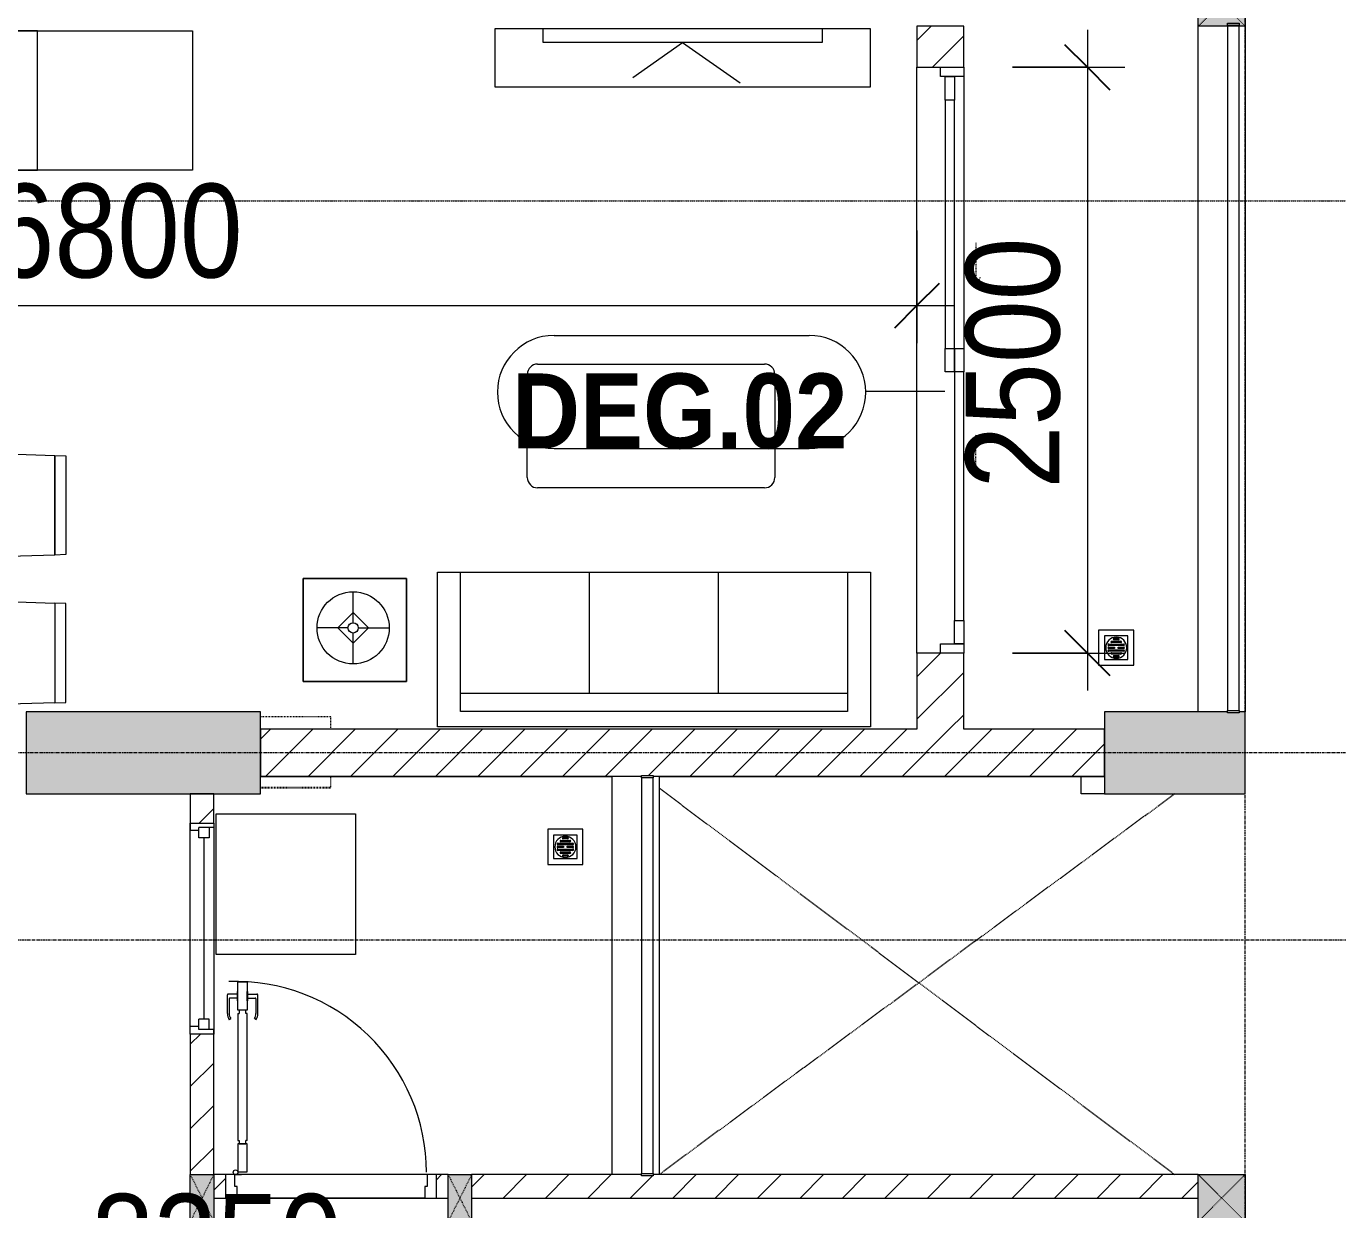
# Model space of a CAD drawing. Header units: millimetres. Extents: x 1591 to 239243, y -15958 to 82755.
# Drawn here: x 224051 to 229646, y 43387 to 48437 of the extents above; entities that cross this region are included whole.
import ezdxf

# ---------------------------------------------------------------- set-up
doc = ezdxf.new("R2010")
doc.units = ezdxf.units.MM
for name, pattern in [('Dash 1_8_', [6.35, 3.175, -3.175]), ('Dash Dot 3_16_', [7.9375, 4.7625, -1.5875, 0, -1.5875]), ('Dash_2_', [6, 3, -3]), ('Demolished', [7.14375, 4.7625, -2.38125]), ('Grid Line', [22.225, 12.7, -3.175, 3.175, -3.175])]:
    doc.linetypes.add(name, pattern=pattern)
for name, color, linetype, lineweight in [('0-1', 250, 'Continuous', 5), ('A-ANNO-DIMS', 211, 'Continuous', 9), ('A-ANNO-DIMS-160', 211, 'Continuous', 9), ('A-AREA', 32, 'Dash 1_8_', 9), ('A-DETL-DEMO', 6, 'Demolished', 9), ('A-DETL-GENF-1', 9, 'Continuous', 9), ('A-DOOR', 31, 'Continuous', 9), ('A-DOOR-1', 254, 'Continuous', 9), ('A-DOOR-2', 9, 'Continuous', 9), ('A-DOOR-FRAM', 31, 'Continuous', 9), ('A-DOOR-HDLN', 31, 'Dash_2_', 9), ('A-DOOR-IDEN', 31, 'Continuous', 9), ('A-FLOR-1', 7, 'Continuous', 9), ('A-FLOR-2', 9, 'Continuous', 9), ('A-FLOR-HRAL', 11, 'Continuous', 9), ('A-FLOR-HRAL-1', 254, 'Continuous', 9), ('A-FLOR-HRAL-2', 9, 'Continuous', 9), ('A-GLAZ-1', 254, 'Continuous', 9), ('A-GLAZ-2', 9, 'Continuous', 9), ('A-WALL', 113, 'Continuous', 9), ('A-WALL-1', 253, 'Continuous', 18), ('A-WALL-2', 9, 'Continuous', 9), ('A-WALL-3', 113, 'Continuous', 18), ('A-WALL-PATT-1', 10, 'Continuous', 9), ('A-WALL-PATT-2', 111, 'Continuous', 9), ('G-ANNO-SYMB-1', 111, 'Dash Dot 3_16_', 18), ('G-IMPT-1', 254, 'Continuous', 9), ('I-FURN', 30, 'Continuous', 9), ('I-FURN-1', 254, 'Continuous', 9), ('M-EQPM-1', 254, 'Continuous', 9), ('S-COLS', 52, 'Continuous', 9), ('S-COLS-1', 52, 'Continuous', 5), ('S-COLS-2', 250, 'Continuous', 18), ('S-COLS-3', 7, 'Continuous', 9), ('S-COLS-4', 254, 'Continuous', 9), ('S-COLS-5', 253, 'Continuous', 18), ('S-COLS-6', 52, 'Continuous', 18), ('S-COLS-HDLN', 52, 'Dash_2_', 9), ('S-COLS-HDLN-1', 9, 'Dash_2_', 9), ('S-GRID-1', 1, 'Grid Line', 9)]:
    doc.layers.add(name, color=color, linetype=linetype, lineweight=lineweight)
doc.styles.add('Arial_B_4', font='arialbd_0.ttf', dxfattribs={"width": 0.9, "height": 320})
doc.styles.add('UTM Avo', font='UTM Avo.ttf', dxfattribs={"width": 0.9, "height": 400})
doc.dimstyles.new('1_Dim_chi_tiet_2_5', dxfattribs={"dimscale": 304.8, "dimtxt": 399.720379, "dimasz": 0.629921, "dimexe": 0.524934, "dimexo": 0.0625, "dimgap": 0.052493, "dimtad": 1, "dimdec": 0, "dimrnd": 5, "dimzin": 0, "dimdsep": 46, "dimtxsty": 'UTM Avo', "dimblk1": 'OBLIQUE', "dimblk2": 'OBLIQUE', "dimsah": 1, "dimcen": 0.09, "dimdle": 0.524934, "dimazin": 0, "dimtfac": 1, "dimtdec": 4, "dimtix": 1, "dimtmove": 0, "dimatfit": 3, "dimfxl": 1.049869, "dimfxlon": 1, "dimtvp": 1, "dimtolj": 1, "dimtzin": 0, "dimarcsym": 2})
doc.dimstyles.new('1_Dim_chi_tiet_2_5_1', dxfattribs={"dimscale": 304.8, "dimtxt": 399.720379, "dimasz": 0.629921, "dimexe": 0.524934, "dimexo": 0.0625, "dimgap": 0.052493, "dimtad": 1, "dimdec": 0, "dimrnd": 5, "dimzin": 0, "dimdsep": 46, "dimtxsty": 'UTM Avo', "dimblk1": 'OBLIQUE', "dimblk2": 'OBLIQUE', "dimsah": 1, "dimcen": 0.09, "dimdle": 0.524934, "dimazin": 0, "dimtfac": 1, "dimtdec": 4, "dimtix": 1, "dimtmove": 0, "dimatfit": 3, "dimfxl": 1.049869, "dimfxlon": 1, "dimtvp": 1, "dimtolj": 1, "dimtzin": 0, "dimarcsym": 2})
pattern_1 = [(45, (0, 0), (-90.50967, 90.50967), [])]
pattern_2 = [(45, (101998.83, 0), (-90.50967, 90.50967), [])]

# ---------------------------------------------------------------- blocks, each defined once
blk = doc.blocks.new('NCV_TKTC_KET CAU_rvt-1-TKCS_MB TẦNG 5')
at = {"layer": 'S-COLS-1'}
for points in [[(122052.6, 45161.9), (123052.6, 45161.9), (123052.6, 45511.9), (122052.6, 45511.9), (122052.6, 45235.3)], [(127044.5, 45161.9), (127252.6, 45161.9), (127252.4, 45511.9), (127227.6, 45511.9), (127227.6, 45506.9), (127177.6, 45506.9), (127177.6, 45511.9), (126652.6, 45511.9), (126652.6, 45161.9)]]:
    blk.add_hatch(color=256, dxfattribs=at).paths.add_polyline_path(points)
at = {"layer": 'A-FLOR-1'}
for p, q in [((123052.6, 45235.3), (124552.6, 45235.3)), ((124752.6, 45235.3), (126652.6, 45235.3))]:
    blk.add_line(p, q, dxfattribs=at)
at = {"layer": 'S-COLS-2'}
for p, q in [((123052.6, 45511.9), (122052.6, 45511.9)), ((122052.6, 45511.9), (122052.6, 45161.9)), ((123052.6, 45161.9), (123052.6, 45511.9)), ((126652.6, 45511.9), (126652.6, 45161.9)), ((127177.6, 45511.9), (126652.6, 45511.9)), ((127252.6, 45511.9), (127227.6, 45511.9)), ((127252.6, 45161.9), (127252.6, 45511.9)), ((122052.6, 45161.9), (123052.6, 45161.9)), ((126652.6, 45161.9), (127252.6, 45161.9))]:
    blk.add_line(p, q, dxfattribs=at)
at = {"layer": 'S-COLS-3'}
for p, q in [((126552.6, 45161.9), (126552.6, 45235.3)), ((126652.6, 45161.9), (126552.6, 45161.9))]:
    blk.add_line(p, q, dxfattribs=at)
blk = doc.blocks.new('THU NUOC - THU NUOC-461820-TKCS_MB TẦNG 5')
at = {"layer": 'M-EQPM-1'}
for p, q in [((-66.3, 70.6), (-66.3, -79.4)), ((83.7, 70.6), (-66.3, 70.6)), ((83.7, -79.4), (83.7, 70.6)), ((58.7, 45.6), (-41.3, 45.6)), ((-41.3, 45.6), (-41.3, -54.4)), ((-23.3, 10.8), (40.9, 10.8)), ((40.9, 4.8), (-23.3, 4.8)), ((-11, 23.3), (28.5, 23.3)), ((28.5, 17.3), (-11, 17.3)), ((-1.1, 35.6), (18.5, 35.6)), ((18.5, 29.6), (-1.1, 29.6)), ((58.7, -54.4), (58.7, 45.6)), ((-41.3, -54.4), (58.7, -54.4)), ((-23.3, -1.2), (0.7, -1.2)), ((0.7, -7.2), (-23.3, -7.2)), ((-23.3, -13.6), (40.9, -13.6)), ((40.9, -19.6), (-23.3, -19.6)), ((-11, -26.1), (28.5, -26.1)), ((28.5, -32.1), (-11, -32.1)), ((-1.1, -38.5), (18.5, -38.5)), ((18.5, -44.5), (-1.1, -44.5)), ((0.7, -1.2), (0.7, -7.2)), ((16.7, -1.2), (40.9, -1.2)), ((16.7, -7.2), (16.7, -1.2)), ((40.9, -7.2), (16.7, -7.2)), ((-66.3, -79.4), (83.7, -79.4))]:
    blk.add_line(p, q, dxfattribs=at)
for centre, radius, start, end in [((8.7, -4.4), 45, 0, 180), ((8.7, -4.4), 45, 0, 180), ((-23.3, 7.8), 3, 90, 270), ((-11, 20.3), 3, 90, 270), ((-1.1, 32.6), 3, 90, 270), ((18.5, 32.6), 3, 270, 90), ((28.5, 20.3), 3, 270, 90), ((40.9, 7.8), 3, 270, 90), ((8.7, -4.4), 45, 180, 360), ((8.7, -4.4), 45, 180, 360), ((-23.3, -4.2), 3, 90, 270), ((-23.3, -16.6), 3, 90, 270), ((-11, -29.1), 3, 90, 270), ((-1.1, -41.5), 3, 90, 270), ((18.5, -41.5), 3, 270, 90), ((28.5, -29.1), 3, 270, 90), ((40.9, -4.2), 3, 270, 90), ((40.9, -16.6), 3, 270, 90)]:
    blk.add_arc(centre, radius, start, end, dxfattribs=at)
blk = doc.blocks.new('LOBBY_SOFA_1 - LOBBY_SOFA_1-901228-TKCS_MB TẦNG 5')
at = {"layer": 'I-FURN'}
for p, q in [((-2128.3, 1548.5), (-1160.3, 1548.5)), ((-2172.3, 1064.5), (-2172.3, 1504.5)), ((-1116.3, 1504.5), (-1116.3, 1064.5)), ((-1160.3, 1020.5), (-2128.3, 1020.5)), ((-2688.2, 633.5), (-3128.2, 633.5)), ((-3128.2, 633.5), (-3128.2, 193.5)), ((-2688.2, 193.5), (-2688.2, 633.5)), ((-2556, 660), (-708, 660)), ((-2556, 0), (-2556, 660)), ((-2457, 66), (-2457, 660)), ((-1907, 143), (-1907, 660)), ((-1357, 143), (-1357, 660)), ((-807, 660), (-807, 66)), ((-708, 660), (-708, 0)), ((-2915.4, 445), (-2915.4, 577)), ((-2981.4, 423), (-2915.4, 489)), ((-2915.4, 489), (-2849.4, 423)), ((-2937.4, 423), (-3069.4, 423)), ((-2915.4, 357), (-2981.4, 423)), ((-2849.4, 423), (-2915.4, 357)), ((-2915.4, 269), (-2915.4, 401)), ((-2893.4, 423), (-2761.4, 423)), ((-3128.2, 193.5), (-2688.2, 193.5)), ((-807, 143), (-2457, 143)), ((-807, 66), (-2457, 66)), ((-708, 0), (-2556, 0))]:
    blk.add_line(p, q, dxfattribs=at)
for radius in [154, 22]:
    blk.add_circle((-2915.4, 423), radius, dxfattribs=at)
for centre, start, end in [((-2128.3, 1504.5), 90, 180), ((-1160.3, 1504.5), 0, 90), ((-2128.3, 1064.5), 180, 270), ((-1160.3, 1064.5), 270, 0)]:
    blk.add_arc(centre, 44, start, end, dxfattribs=at)
at = {"layer": 'I-FURN-1'}
for p, q in [((-2128.3, 1548.5), (-1160.3, 1548.5)), ((-2172.3, 1064.5), (-2172.3, 1504.5)), ((-1116.3, 1504.5), (-1116.3, 1064.5)), ((-1160.3, 1020.5), (-2128.3, 1020.5)), ((-3128.2, 633.5), (-2688.2, 633.5)), ((-3128.2, 193.5), (-3128.2, 633.5)), ((-2688.2, 633.5), (-2688.2, 193.5)), ((-2556, 660), (-708, 660)), ((-2556, 0), (-2556, 660)), ((-708, 660), (-708, 0)), ((-2688.2, 193.5), (-3128.2, 193.5)), ((-708, 0), (-2556, 0))]:
    blk.add_line(p, q, dxfattribs=at)
for centre, start, end in [((-2128.3, 1504.5), 90, 180), ((-1160.3, 1504.5), 0, 90), ((-2128.3, 1064.5), 180, 270), ((-1160.3, 1064.5), 270, 0)]:
    blk.add_arc(centre, 44, start, end, dxfattribs=at)
blk = doc.blocks.new('RES_BAN AN - RES_BAN AN-901221-TKCS_MB TẦNG 5')
at = {"layer": 'I-FURN-1'}
for p, q in [((0, 250), (1600, 250)), ((0, 0), (0, 250)), ((1600, 250), (1600, 0)), ((1600, 0), (0, 0))]:
    blk.add_line(p, q, dxfattribs=at)
blk = doc.blocks.new('KE TIVI-2 - KE TIVI-2-901222-TKCS_MB TẦNG 5')
at = {"layer": 'I-FURN-1'}
for p, q in [((0, 60), (-245.7, 232.1)), ((213, 209.1), (0, 60)), ((-595.6, 60), (595.6, 60)), ((-595.6, 0), (-595.6, 60)), ((595.6, 60), (595.6, 0)), ((595.6, 0), (-595.6, 0))]:
    blk.add_line(p, q, dxfattribs=at)
blk = doc.blocks.new('M_Fixed - 900 x 1400-901191-TKCS_MB TẦNG 5')
at = {"layer": 'A-GLAZ-2'}
for p, q in [((-450, 37), (-418, 37)), ((-431, -63), (-431, 0)), ((-431, 0), (-387, 0)), ((-418, 0), (-418, 37)), ((-387, -44), (-387, 0)), ((387, 0), (431, 0)), ((387, -44), (387, 0)), ((418, 0), (418, 37)), ((450, 37), (418, 37)), ((431, -63), (431, 0)), ((-431, -44), (-387, -44)), ((-387, -22), (387, -22)), ((431, -44), (387, -44)), ((-450, -63), (-431, -63)), ((448.9, -63), (431, -63))]:
    blk.add_line(p, q, dxfattribs=at)
blk = doc.blocks.new('MAY GIAT - MAY GIAT_dwg-348053-TKCS_MB TẦNG 5')
at = {"layer": 'G-IMPT-1', "flags": 128}
blk.add_lwpolyline([(5, 596.6), (5, 2.3), (605, 2.3), (605, 596.6)], close=True, dxfattribs=at)
blk = doc.blocks.new('MAY GIAT - MAY GIAT-401071-TKCS_MB TẦNG 5')
at = {"layer": 'I-FURN-1'}
for p, q in [((5, -2.3), (605, -2.3)), ((5, -596.6), (5, -2.3)), ((605, -2.3), (605, -596.6)), ((605, -596.6), (5, -596.6))]:
    blk.add_line(p, q, dxfattribs=at)
at = {"extrusion": (0, 0, -1), "zscale": -1, "rotation": 180}
blk.add_blockref('MAY GIAT - MAY GIAT_dwg-348053-TKCS_MB TẦNG 5', (0, 0), dxfattribs=at)
blk = doc.blocks.new('Railing - 50 x 10mm-901205-TKCS_MB TẦNG 5')
at = {"layer": 'A-FLOR-HRAL-2'}
for p, q in [((25, 5), (-25, 5)), ((-25, 5), (-25, -5)), ((25, -5), (25, 5)), ((-25, -5), (25, -5))]:
    blk.add_line(p, q, dxfattribs=at)
blk = doc.blocks.new('Railing - Railing-884532-TKCS_MB TẦNG 5')
at = {"layer": 'A-FLOR-HRAL-2'}
for p, q in [((101769.1, 35969.6), (101769.1, 34280.8)), ((101819.1, 34280.8), (101819.1, 35969.6))]:
    blk.add_line(p, q, dxfattribs=at)
at = {"extrusion": (0, 0, -1), "zscale": -1}
for p in [(-101794.1, 35974.6), (-101794.1, 34275.8)]:
    blk.add_blockref('Railing - 50 x 10mm-901205-TKCS_MB TẦNG 5', p, dxfattribs=at)
blk = doc.blocks.new('G1_SOF - BO TRU - 100x200-V93-TKCS_MB TẦNG 5')
at = {"layer": 'S-COLS'}
blk.add_hatch(color=256, dxfattribs=at).paths.add_polyline_path([(-50, -100), (50, -100), (50, 100), (-50, 100), (-50, 0)])
at = {"layer": 'S-COLS-5'}
for p, q in [((-50, -100), (-50, 100)), ((50, 100), (50, -100)), ((50, -100), (-50, -100))]:
    blk.add_line(p, q, dxfattribs=at)
at = {"layer": 'S-COLS-HDLN-1'}
for p, q in [((50, -100), (-50, 100)), ((-50, -100), (50, 100))]:
    blk.add_line(p, q, dxfattribs=at)
blk = doc.blocks.new('DOOR_CW_01 CANH MO-PANEL KINH - DIG_01-900x2200-CỬA NHÔM KÍNH-901226-TKCS_MB TẦNG 5')
at = {"layer": 'A-DETL-GENF-1'}
for p, q in [((-397, 872), (-357, 872)), ((-397, 752), (-397, 872)), ((-357, 872), (-357, 752)), ((-442, 737), (-442, 816.5)), ((-399, 820.5), (-438, 820.5)), ((-434, 799.5), (-434, 737)), ((-399, 803.5), (-430, 803.5)), ((-399, 831.8), (-397, 831.8)), ((-399, 792.2), (-399, 831.8)), ((-397, 792.2), (-399, 792.2)), ((-397, 792.2), (-397, 831.8)), ((-357, 792.2), (-357, 831.8)), ((-355, 831.8), (-357, 831.8)), ((-357, 792.2), (-355, 792.2)), ((-355, 792.2), (-355, 831.8)), ((-355, 820.5), (-316, 820.5)), ((-355, 803.5), (-324, 803.5)), ((-320, 799.5), (-320, 737)), ((-312, 737), (-312, 816.5)), ((-357, 752), (-397, 752)), ((-397, 738), (-391, 738)), ((-397, 738), (-397, 196)), ((-363, 752), (-391, 752)), ((-391, 752), (-391, 738)), ((-363, 738), (-363, 752)), ((-357, 738), (-363, 738)), ((-357, 196), (-357, 738)), ((-433.9, 711.2), (-427.3, 715.8)), ((-320.1, 711.2), (-326.7, 715.8)), ((-397, 196), (-391, 196)), ((-357, 182), (-397, 182)), ((-397, 182), (-397, 62)), ((-391, 196), (-391, 182)), ((-391, 182), (-363, 182)), ((-357, 196), (-363, 196)), ((-363, 182), (-363, 196)), ((-357, 62), (-357, 182)), ((-397, 62), (-357, 62))]:
    blk.add_line(p, q, dxfattribs=at)
blk.add_circle((-407, 60), 10, dxfattribs=at)
for centre, radius, start, end in [((-407, 60), 814, 360, 92), ((-438, 816.5), 4, 90, 180), ((-430, 799.5), 4, 90, 180), ((-324, 799.5), 4, 360, 90), ((-316, 816.5), 4, 0, 90), ((-397, 737), 45, 180, 215), ((-397, 737), 37, 180, 215), ((-357, 737), 37, 325, 0), ((-357, 737), 45, 325, 0)]:
    blk.add_arc(centre, radius, start, end, dxfattribs=at)
at = {"layer": 'A-DOOR-2'}
for p, q in [((-410, 50), (-450, 50)), ((-450, 50), (-450, -50)), ((-410, 0), (-410, 50)), ((-400, 0), (-410, 0)), ((-407, 50), (-382, 50)), ((-400, -50), (-400, 0)), ((410, 0), (400, 0)), ((400, 0), (400, -50)), ((450, 50), (410, 50)), ((410, 50), (410, 0)), ((450, -50), (450, 50)), ((-450, -50), (-400, -50)), ((400, -50), (450, -50))]:
    blk.add_line(p, q, dxfattribs=at)
blk = doc.blocks.new('G1_SOF - BO TRU - 100x200-746114-TKCS_MB TẦNG 5')
at = {"layer": 'S-COLS'}
blk.add_hatch(color=256, dxfattribs=at).paths.add_polyline_path([(50, -100), (50, 100), (-50, 100), (-50, -100)])
at = {"layer": 'S-COLS-5'}
for p, q in [((-50, 100), (50, 100)), ((-50, -100), (-50, 100)), ((50, 100), (50, -100)), ((50, -100), (-50, -100))]:
    blk.add_line(p, q, dxfattribs=at)
at = {"layer": 'S-COLS-HDLN-1'}
for p, q in [((50, -100), (-50, 100)), ((-50, -100), (50, 100))]:
    blk.add_line(p, q, dxfattribs=at)
blk = doc.blocks.new('HE BEP A1 - HE BEP A 2-901225-TKCS_MB TẦNG 5')
at = {"layer": 'I-FURN'}
for p, q in [((0, 0), (662.4, 0)), ((0, -594.4), (0, 0)), ((662.4, 0), (662.4, -594.4)), ((662.4, 0), (662.4, -594.4)), ((3700, 0), (662.4, 0)), ((3700, -594.4), (3700, 0)), ((3700, -594.4), (3700, 0)), ((1706.9, -103.2), (862.4, -103.2)), ((2364, -483.2), (2364, -111.2)), ((3175.6, -81.2), (2394, -81.2)), ((3205.6, -483.2), (3205.6, -111.2)), ((844.9, -120.7), (844.9, -476.9)), ((877.9, -156.9), (1345.2, -156.9)), ((924.9, -128.9), (1298.3, -128.9)), ((1459, -129.9), (1644.4, -129.9)), ((1724.4, -476.9), (1724.4, -120.7)), ((2451.6, -118.3), (2484.1, -118.3)), ((2451.6, -122.3), (2451.6, -118.3)), ((2484.1, -122.3), (2451.6, -122.3)), ((2484.1, -118.3), (2484.1, -122.3)), ((3085.5, -118.3), (3085.5, -122.3)), ((3118, -118.3), (3085.5, -118.3)), ((3085.5, -122.3), (3118, -122.3)), ((3118, -122.3), (3118, -118.3)), ((871.5, -386.8), (871.5, -182.3)), ((871.5, -184.9), (1351.6, -184.9)), ((871.5, -212.9), (1351.6, -212.9)), ((1351.6, -182.3), (1351.6, -386.8)), ((1405.6, -369.9), (1405.6, -183.2)), ((1697.8, -183.2), (1697.8, -369.9)), ((2471.8, -183.9), (2467.4, -188.3)), ((2467.4, -188.3), (2496.5, -217.4)), ((2500.9, -213), (2471.8, -183.9)), ((2496.5, -217.4), (2500.9, -213)), ((2689.3, -186.7), (2660.2, -215.8)), ((2660.2, -215.8), (2664.6, -220.2)), ((2664.6, -220.2), (2693.7, -191.1)), ((2693.7, -191.1), (2689.3, -186.7)), ((2875.9, -191.1), (2880.3, -186.7)), ((2905, -220.2), (2875.9, -191.1)), ((2880.3, -186.7), (2909.4, -215.8)), ((2909.4, -215.8), (2905, -220.2)), ((3068.7, -213), (3097.9, -183.9)), ((3073.1, -217.4), (3068.7, -213)), ((3102.3, -188.3), (3073.1, -217.4)), ((3097.9, -183.9), (3102.3, -188.3)), ((871.5, -240.9), (1351.6, -240.9)), ((871.5, -268.9), (1351.6, -268.9)), ((871.5, -296.9), (1351.6, -296.9)), ((871.5, -324.9), (1351.6, -324.9)), ((1602.7, -313.4), (1523.8, -418.4)), ((1566.6, -443.1), (1618.1, -322.3)), ((1618.1, -322.3), (1602.7, -313.4)), ((871.5, -352.9), (1351.6, -352.9)), ((871.5, -380.9), (1351.6, -380.9)), ((2470.1, -405.9), (2499.2, -376.7)), ((2503.6, -381.1), (2474.5, -410.3)), ((2499.2, -376.7), (2503.6, -381.1)), ((2663, -383.9), (2667.3, -379.5)), ((2692.1, -413), (2663, -383.9)), ((2667.3, -379.5), (2696.5, -408.6)), ((2902.3, -379.5), (2873.2, -408.6)), ((2877.5, -413), (2906.7, -383.9)), ((2906.7, -383.9), (2902.3, -379.5)), ((3070.4, -376.7), (3066, -381.1)), ((3066, -381.1), (3095.1, -410.3)), ((3099.5, -405.9), (3070.4, -376.7)), ((876.4, -408.9), (1346.8, -408.9)), ((1298.3, -440.1), (924.9, -440.1)), ((1644.4, -423.2), (1459, -423.2)), ((1541.1, -452.3), (1528.6, -445.1)), ((2474.5, -410.3), (2470.1, -405.9)), ((2696.5, -408.6), (2692.1, -413)), ((2873.2, -408.6), (2877.5, -413)), ((3095.1, -410.3), (3099.5, -405.9)), ((862.4, -494.4), (1706.9, -494.4)), ((3175.6, -513.2), (2394, -513.2)), ((662.4, -594.4), (0, -594.4)), ((662.4, -594.4), (3700, -594.4))]:
    blk.add_line(p, q, dxfattribs=at)
for centre, radius in [((2581.9, -298.5), 142.6), ((2581.9, -298.5), 131.3), ((2987.7, -298.5), 142.6), ((2987.7, -298.5), 131.3), ((2581.9, -298.5), 87.2), ((2987.7, -298.5), 87.2), ((2581.9, -298.5), 43.6), ((2581.9, -298.5), 30.9), ((2987.7, -298.5), 43.6), ((2987.7, -298.5), 30.9), ((1552.8, -316.6), 22.2), ((1485.9, -449.9), 17.8), ((1592.6, -449.9), 17.8)]:
    blk.add_circle(centre, radius, dxfattribs=at)
for centre, radius, start, end in [((862.4, -120.7), 17.5, 90, 180), ((1706.9, -120.7), 17.5, 0, 90), ((2394, -111.2), 30, 90, 180), ((2485.1, -120.7), 33.5, 163.9419, 180), ((2476.6, -118.2), 24.7, 145.204, 163.9419), ((2467.8, -120.3), 11.6, 9.7177, 170.2823), ((2471.3, -114.5), 18.1, 120.7976, 145.204), ((2467.9, -108.8), 11.5, 90, 120.7976), ((2467.9, -108.8), 11.5, 59.2024, 90), ((2464.5, -114.5), 18.1, 34.796, 59.2024), ((2459.1, -118.2), 24.7, 16.0581, 34.796), ((2450.6, -120.7), 33.5, 0, 16.0581), ((3119, -120.7), 33.5, 163.9419, 180), ((3110.5, -118.2), 24.7, 145.204, 163.9419), ((3105.2, -114.5), 18.1, 120.7976, 145.204), ((3101.8, -120.3), 11.6, 9.7177, 170.2823), ((3101.8, -108.8), 11.5, 90, 120.7976), ((3101.8, -108.8), 11.5, 59.2024, 90), ((3098.4, -114.5), 18.1, 34.796, 59.2024), ((3093, -118.2), 24.7, 16.0581, 34.796), ((3084.5, -120.7), 33.5, 0, 16.0581), ((3175.6, -111.2), 30, 360, 90), ((924.9, -182.3), 53.3, 90, 180), ((1298.3, -182.3), 53.3, 0, 90), ((1459, -183.2), 53.3, 90, 180), ((1644.4, -183.2), 53.3, 0, 90), ((2485.1, -120.7), 33.5, 180, 196.0581), ((2476.6, -123.1), 24.7, 196.0581, 214.796), ((2467.8, -120.3), 11.6, 189.9102, 350.0898), ((2471.3, -126.9), 18.1, 214.796, 239.2024), ((2467.9, -132.6), 11.5, 239.2024, 270), ((2467.9, -132.6), 11.5, 270, 300.7976), ((2464.5, -126.9), 18.1, 300.7976, 325.204), ((2459.1, -123.1), 24.7, 325.204, 343.9419), ((2450.6, -120.7), 33.5, 343.9419, 0), ((3119, -120.7), 33.5, 180, 196.0581), ((3110.5, -123.1), 24.7, 196.0581, 214.796), ((3105.2, -126.9), 18.1, 214.796, 239.2024), ((3101.8, -120.3), 11.6, 189.9102, 350.0898), ((3101.8, -132.6), 11.5, 239.2024, 270), ((3101.8, -132.6), 11.5, 270, 300.7976), ((3098.4, -126.9), 18.1, 300.7976, 325.204), ((3093, -123.1), 24.7, 325.204, 343.9419), ((3084.5, -120.7), 33.5, 343.9419, 0), ((924.9, -386.8), 53.3, 180, 270), ((1298.3, -386.8), 53.3, 270, 0), ((1459, -369.9), 53.3, 180, 270), ((1644.4, -369.9), 53.3, 270, 0), ((1537.5, -429.7), 17.8, 140.5382, 240.0479), ((1549.9, -436.9), 17.8, 240.0479, 339.4621), ((862.4, -476.9), 17.5, 180, 270), ((1706.9, -476.9), 17.5, 270, 0), ((2394, -483.2), 30, 180, 270), ((3175.6, -483.2), 30, 270, 0)]:
    blk.add_arc(centre, radius, start, end, dxfattribs=at)
at = {"layer": 'I-FURN-1'}
for p, q in [((0, 0), (3700, 0)), ((0, -594.4), (0, 0)), ((3700, 0), (3700, -594.4)), ((3700, -594.4), (0, -594.4))]:
    blk.add_line(p, q, dxfattribs=at)
blk = doc.blocks.new('RES_BAN AN 1 - RES_BAN AN 1-V119-TKCS_MB TẦNG 5')
at = {"layer": 'I-FURN-1'}
for p, q in [((-425, -0.4), (-425, -1275)), ((425, -1275), (425, -0.4)), ((-761.9, -113.5), (-425, -102.3)), ((-425, -102.3), (-425, -549.7)), ((425, -102.3), (425, -549.7)), ((761.9, -113.5), (425, -102.3)), ((-761.9, -113.5), (-809.6, -115.1)), ((-809.6, -115.1), (-809.6, -536.9)), ((-761.9, -538.5), (-761.9, -113.5)), ((-761.9, -538.5), (-761.9, -113.5)), ((761.9, -538.5), (761.9, -113.5)), ((761.9, -113.5), (761.9, -538.5)), ((809.6, -115.1), (761.9, -113.5)), ((809.6, -536.9), (809.6, -115.1)), ((-809.6, -536.9), (-761.9, -538.5)), ((-425, -549.7), (-761.9, -538.5)), ((425, -549.7), (761.9, -538.5)), ((761.9, -538.5), (809.6, -536.9)), ((-809.6, -745.3), (-761.9, -743.8)), ((-809.6, -1167.2), (-809.6, -745.3)), ((-761.9, -743.8), (-425, -732.5)), ((-761.9, -1168.8), (-761.9, -743.8)), ((-761.9, -743.8), (-761.9, -1168.8)), ((-425, -732.5), (-425, -1180)), ((425, -732.5), (425, -1180)), ((761.9, -743.8), (425, -732.5)), ((761.9, -743.8), (809.6, -745.3)), ((761.9, -1168.8), (761.9, -743.8)), ((761.9, -1168.8), (761.9, -743.8)), ((809.6, -745.3), (809.6, -1167.2)), ((-761.9, -1168.8), (-809.6, -1167.2)), ((-425, -1180), (-761.9, -1168.8)), ((425, -1180), (761.9, -1168.8)), ((809.6, -1167.2), (761.9, -1168.8)), ((-425, -1275), (425, -1275))]:
    blk.add_line(p, q, dxfattribs=at)
blk = doc.blocks.new('NCV_TKTC_TANG 5_rvt-1-TKCS_MB TẦNG 5')
at = {"layer": 'A-WALL-PATT-1'}
h = blk.add_hatch(dxfattribs=at)
h.set_pattern_fill('FP_1', color=256, style=0, pattern_type=2)
h.set_pattern_definition(pattern_1)
h.paths.add_polyline_path([(122838.5, 40436.9), (122852.6, 40436.9), (122852.4, 41337.3), (122752.6, 41337.3), (122752.6, 40436.9)])
h.paths.add_polyline_path([(122752.6, 42137.3), (122852.6, 42137.3), (122852.4, 42436.9), (122752.6, 42436.9), (122752.6, 42236.9)])
h.paths.add_polyline_path([(122852.6, 43536.9), (122852.4, 44136.9), (122752.6, 44136.9), (122752.6, 43536.9), (122852.4, 43536.9)])
h.paths.add_polyline_path([(122852.6, 45036.9), (122852.4, 45161.9), (122752.6, 45161.9), (122752.6, 45036.9), (122852.4, 45036.9)])
h = blk.add_hatch(dxfattribs=at)
h.set_pattern_fill('FP_1', color=256, style=0, pattern_type=2)
h.set_pattern_definition(pattern_1)
h.paths.add_polyline_path([(123852.6, 43436.9), (123852.6, 43536.9), (123802.6, 43536.9), (123802.6, 43436.9), (123820.4, 43436.9)])
h.paths.add_polyline_path([(122902.6, 43436.9), (122902.6, 43486.9), (122902.6, 43486.9), (122902.6, 43536.9), (122852.6, 43536.9), (122852.6, 43436.9), (122869.2, 43436.9)])
h = blk.add_hatch(dxfattribs=at)
h.set_pattern_fill('FP_1', color=256, style=0, pattern_type=2)
h.set_pattern_definition(pattern_1)
h.paths.add_polyline_path([(127044.5, 43436.9), (127052.6, 43436.9), (127052.6, 43536.9), (124727.6, 43536.9), (124727.6, 43531.5), (124677.6, 43531.5), (124677.6, 43536.9), (123952.6, 43536.9), (123952.6, 43436.9), (126885.8, 43436.9)])
at = {"layer": 'A-FLOR-2'}
for p, q in [((125852.6, 45761.9), (125852.6, 48261.9)), ((123762.6, 43536.9), (122942.6, 43536.9)), ((123752.6, 43436.9), (122952.6, 43436.9)), ((122952.6, 43436.9), (123752.6, 43436.9))]:
    blk.add_line(p, q, dxfattribs=at)
at = {"layer": 'A-WALL-1'}
for p, q in [((122852.6, 45161.9), (122752.6, 45161.9)), ((122752.6, 45161.9), (122752.6, 45036.9)), ((122852.6, 45036.9), (122852.6, 45161.9)), ((122752.6, 45036.9), (122852.6, 45036.9)), ((122852.6, 44136.9), (122752.6, 44136.9)), ((122752.6, 44136.9), (122752.6, 43536.9)), ((122852.6, 43536.9), (122852.6, 44136.9)), ((122902.6, 43536.9), (122852.6, 43536.9)), ((123852.6, 43536.9), (123802.6, 43536.9)), ((124677.6, 43536.9), (123952.6, 43536.9)), ((127052.6, 43536.9), (124727.6, 43536.9)), ((122852.6, 43436.9), (122902.6, 43436.9)), ((123802.6, 43436.9), (123852.6, 43436.9)), ((123952.6, 43436.9), (127052.6, 43436.9))]:
    blk.add_line(p, q, dxfattribs=at)
at = {"layer": 'A-WALL-2'}
for p, q in [((124552.6, 43536.9), (124552.6, 45236.9)), ((124752.6, 45236.9), (124752.6, 43536.9)), ((122752.6, 44136.9), (122752.6, 45036.9)), ((122852.6, 45036.9), (122852.6, 44136.9))]:
    blk.add_line(p, q, dxfattribs=at)
at = {"layer": 'A-DOOR-1'}
blk.add_blockref('DOOR_CW_01 CANH MO-PANEL KINH - DIG_01-900x2200-CỬA NHÔM KÍNH-901226-TKCS_MB TẦNG 5', (123352.6, 43486.9), dxfattribs=at)
at = {"layer": 'A-FLOR-HRAL-1'}
blk.add_blockref('Railing - Railing-884532-TKCS_MB TẦNG 5', (22908.5, 9260.7), dxfattribs=at)
at = {"layer": 'A-GLAZ-1', "rotation": 90.00000000000087}
blk.add_blockref('M_Fixed - 900 x 1400-901191-TKCS_MB TẦNG 5', (122789.6, 44586.9), dxfattribs=at)
at = {"layer": 'I-FURN-1'}
for name, p, rotation in [('HE BEP A1 - HE BEP A 2-901225-TKCS_MB TẦNG 5', (122762.6, 47822.6), 180), ('RES_BAN AN - RES_BAN AN-901221-TKCS_MB TẦNG 5', (125652.9, 48426.9), 180), ('KE TIVI-2 - KE TIVI-2-901222-TKCS_MB TẦNG 5', (124852.9, 48426.9), 180), ('RES_BAN AN 1 - RES_BAN AN 1-V119-TKCS_MB TẦNG 5', (121412.6, 45436.9), 180), ('MAY GIAT - MAY GIAT-401071-TKCS_MB TẦNG 5', (122860.3, 44471.5), 90.00000000000092)]:
    blk.add_blockref(name, p, dxfattribs=dict(at, rotation=rotation))
blk.add_blockref('LOBBY_SOFA_1 - LOBBY_SOFA_1-901228-TKCS_MB TẦNG 5', (126362.6, 45446.9), dxfattribs=at)
at = {"layer": 'M-EQPM-1', "rotation": 180}
for p in [(126711.3, 45780.9), (124361.2, 44930.9)]:
    blk.add_blockref('THU NUOC - THU NUOC-461820-TKCS_MB TẦNG 5', p, dxfattribs=at)
at = {"layer": 'S-COLS-4', "rotation": 180}
for name, p in [('G1_SOF - BO TRU - 100x200-V93-TKCS_MB TẦNG 5', (122802.6, 43436.9)), ('G1_SOF - BO TRU - 100x200-746114-TKCS_MB TẦNG 5', (123902.6, 43436.9))]:
    blk.add_blockref(name, p, dxfattribs=at)
blk = doc.blocks.new('G1_SOF - BO TRU - 200x200-3055084-TKCS_MB TẦNG 5')
at = {"layer": 'S-COLS'}
blk.add_hatch(color=256, dxfattribs=at).paths.add_polyline_path([(8.4, 100), (-100, 100), (-100, -100), (100, -100), (100, 100)])
at = {"layer": 'S-COLS-6'}
for p, q in [((-100, 100), (100, 100)), ((-100, -100), (-100, 100)), ((100, 100), (100, -100)), ((100, -100), (-100, -100))]:
    blk.add_line(p, q, dxfattribs=at)
at = {"layer": 'S-COLS-HDLN'}
for p, q in [((100, -100), (-100, 100)), ((-100, -100), (100, 100))]:
    blk.add_line(p, q, dxfattribs=at)
blk = doc.blocks.new('Railing - 50 x 10mm-1251311-TKCS_MB TẦNG 5')
at = {"layer": 'A-FLOR-HRAL'}
for p, q in [((25, 5), (-25, 5)), ((-25, 5), (-25, -5)), ((25, -5), (25, 5)), ((-25, -5), (25, -5))]:
    blk.add_line(p, q, dxfattribs=at)
blk = doc.blocks.new('Railing - Railing-3262905-TKCS_MB TẦNG 5')
at = {"layer": 'A-FLOR-HRAL'}
for p, q in [((127177.6, 48436.9), (127177.6, 45516.9)), ((127227.6, 45516.9), (127227.6, 48436.9))]:
    blk.add_line(p, q, dxfattribs=at)
at = {"extrusion": (0, 0, -1), "zscale": -1}
for p in [(-127202.6, 48444.5), (-127202.6, 45511.9)]:
    blk.add_blockref('Railing - 50 x 10mm-1251311-TKCS_MB TẦNG 5', p, dxfattribs=at)
blk = doc.blocks.new('DEG_02-DEG_03 - DEG_02-2500x2400mm-CỬA ĐI 02 CÁNH TRƯỢT-841416-TKCS_MB TẦNG 5')
at = {"layer": 'A-DOOR'}
for p, q in [((-50, -60), (-50, -20)), ((-50, -20), (50, -20)), ((50, -20), (50, -60)), ((1110, -20), (50, -20)), ((1110, -60), (1110, -20)), ((1110, -20), (1210, -20)), ((1210, -20), (1210, -60)), ((-1210, -100), (-1210, -60)), ((-1210, -60), (-1110, -60)), ((-1110, -100), (-1210, -100)), ((-1110, -60), (-1110, -100)), ((-50, -60), (-1110, -60)), ((-1110, -100), (-50, -100)), ((50, -60), (-50, -60)), ((-50, -100), (-50, -60)), ((-50, -60), (50, -60)), ((50, -100), (-50, -100)), ((50, -60), (1110, -60)), ((50, -60), (50, -100)), ((1210, -60), (1110, -60))]:
    blk.add_line(p, q, dxfattribs=at)
at = {"layer": 'A-DOOR-FRAM'}
for p, q in [((-1250, 0), (-1210, 0)), ((-1250, -100), (-1250, 0)), ((-1210, 0), (-1210, -100)), ((1210, -100), (1210, 0)), ((1210, 0), (1250, 0)), ((1250, 0), (1250, -100)), ((-1210, -100), (-1250, -100)), ((1250, -100), (1210, -100))]:
    blk.add_line(p, q, dxfattribs=at)
at = {"layer": 'A-DOOR-HDLN'}
for p, q in [((-500.4, -151.1), (-320.4, -151.1)), ((-320.4, -151.1), (-355, -131.1)), ((-320.4, -151.1), (-355, -171.1)), ((320.4, -151.1), (355, -131.1)), ((320.4, -151.1), (355, -171.1)), ((500.4, -151.1), (320.4, -151.1))]:
    blk.add_line(p, q, dxfattribs=at)
blk = doc.blocks.new('DIMBLOCK74-TKCS_MB TẦNG 5')
at = {"layer": 'A-ANNO-DIMS-160'}
for p, q in [((221051.3, 47565.1), (221051.3, 47085.1)), ((221051.3, 47245.1), (221051.3, 47565.1)), ((227851.4, 47565.1), (227851.4, 47085.1)), ((227851.4, 47245.1), (227851.4, 47565.1)), ((220891.3, 47245.1), (228011.4, 47245.1))]:
    blk.add_line(p, q, dxfattribs=at)
at = {"layer": 'A-ANNO-DIMS-160', "lineweight": 25}
for p, q in [((221051.3, 47245.1), (221147.3, 47341.1)), ((227851.4, 47245.1), (227947.4, 47341.1)), ((221051.3, 47245.1), (220955.3, 47149.1)), ((227851.4, 47245.1), (227755.4, 47149.1))]:
    blk.add_line(p, q, dxfattribs=at)
at = {"layer": 'A-ANNO-DIMS-160', "color": 0, "insert": (223903.6, 47764.8), "char_height": 400, "width": 1314.636, "attachment_point": 1, "line_spacing_factor": 1.110334, "style": 'UTM Avo'}
blk.add_mtext('6800', dxfattribs=at)
blk = doc.blocks.new('_Oblique')
at = {"color": 0, "linetype": 'ByBlock', "lineweight": -2}
blk.add_line((-0.5, -0.5), (0.5, 0.5), dxfattribs=at)
blk = doc.blocks.new('DIMBLOCK204-TKCS_MB TẦNG 5')
at = {"layer": 'A-ANNO-DIMS-160'}
for p, q in [((228578.7, 48421.9), (228578.7, 45601.9)), ((228258.7, 48261.9), (228738.7, 48261.9)), ((228578.7, 48261.9), (228258.7, 48261.9)), ((228258.7, 45761.9), (228738.7, 45761.9)), ((228578.7, 45761.9), (228258.7, 45761.9))]:
    blk.add_line(p, q, dxfattribs=at)
at = {"layer": 'A-ANNO-DIMS-160', "lineweight": 25}
for p, q in [((228578.7, 48261.9), (228482.7, 48357.9)), ((228578.7, 48261.9), (228674.7, 48165.9)), ((228578.7, 45761.9), (228482.7, 45857.9)), ((228578.7, 45761.9), (228674.7, 45665.9))]:
    blk.add_line(p, q, dxfattribs=at)
at = {"layer": 'A-ANNO-DIMS-160', "color": 0, "insert": (228059.1, 46464.2), "char_height": 400, "width": 1314.636, "attachment_point": 1, "rotation": 90, "line_spacing_factor": 1.110334, "style": 'UTM Avo'}
blk.add_mtext('2500', dxfattribs=at)
blk = doc.blocks.new('STN_Door Tag - STN_Door Tag-1788670-TKCS_MB TẦNG 5')
at = {"layer": 'A-DOOR-IDEN'}
for p, q in [((-3.37, 1.495), (3.431, 1.495)), ((-3.37, -1.524), (3.431, -1.524))]:
    blk.add_line(p, q, dxfattribs=at)
for centre, start, end in [((-3.37, -0.015), 90, 270), ((3.431, -0.015), 270, 90)]:
    blk.add_arc(centre, 1.509, start, end, dxfattribs=at)
blk = doc.blocks.new('DIMBLOCK316-TKCS_MB TẦNG 5')
at = {"layer": 'A-ANNO-DIMS-160'}
for p, q in [((220701.4, 43254.8), (220701.4, 42774.8)), ((220701.4, 42934.8), (220701.4, 43254.8)), ((229051.4, 43254.8), (229051.4, 42774.8)), ((229051.4, 42934.8), (229051.4, 43254.8)), ((220541.4, 42934.8), (229211.4, 42934.8))]:
    blk.add_line(p, q, dxfattribs=at)
at = {"layer": 'A-ANNO-DIMS-160', "lineweight": 25}
for p, q in [((220701.4, 42934.8), (220797.4, 43030.8)), ((229051.4, 42934.8), (229147.4, 43030.8)), ((220701.4, 42934.8), (220605.4, 42838.8)), ((229051.4, 42934.8), (228955.4, 42838.8))]:
    blk.add_line(p, q, dxfattribs=at)
at = {"layer": 'A-ANNO-DIMS-160', "color": 0, "insert": (224328.6, 43454.4), "char_height": 400, "width": 1314.636, "attachment_point": 1, "line_spacing_factor": 1.110334, "style": 'UTM Avo'}
blk.add_mtext('8350', dxfattribs=at)

msp = doc.modelspace()

# ---------------------------------------------------------------- hatches: boundary and pattern name
at = {"layer": 'A-WALL-PATT-2'}
h = msp.add_hatch(dxfattribs=at)
h.set_pattern_fill('FP_1', color=256, style=0, pattern_type=2)
h.set_pattern_definition(pattern_2)
h.paths.add_polyline_path([(227851.4, 45436.9), (228051.4, 45436.9), (228051.4, 45761.9), (227851.4, 45761.9), (227851.4, 45503.6)])
h.paths.add_polyline_path([(227951.4, 48261.9), (228051.4, 48261.9), (228051.4, 48436.9), (227851.4, 48436.9), (227851.4, 48261.9)])
h = msp.add_hatch(dxfattribs=at)
h.set_pattern_fill('FP_1', color=256, style=0, pattern_type=2)
h.set_pattern_definition(pattern_2)
h.paths.add_polyline_path([(227851.4, 45236.9), (228651.4, 45236.9), (228651.4, 45436.9), (225051.4, 45436.9), (225051.4, 45236.9), (226676.4, 45236.9), (226676.4, 45240.3), (226726.4, 45240.3), (226726.4, 45236.9), (227431.3, 45236.9)])

# ---------------------------------------------------------------- linework, layer by layer
at = {"layer": 'A-AREA'}
for p, q in [((225351.4, 45490.6), (225051.4, 45490.6)), ((225351.4, 45436.9), (225351.4, 45490.6)), ((225351.4, 45190.6), (225351.4, 45236.9)), ((225051.4, 45190.6), (225351.4, 45190.6)), ((225051.4, 45186.9), (225351.4, 45186.9))]:
    msp.add_line(p, q, dxfattribs=at)
at = {"layer": 'A-DETL-DEMO'}
for p, q in [((226751.3, 45186.9), (228951.3, 43536.9)), ((228951.4, 45161.9), (226751.4, 43536.9))]:
    msp.add_line(p, q, dxfattribs=at)
at = {"layer": 'A-DOOR-IDEN'}
msp.add_line((227969.8, 46877.8), (227632.8, 46877.8), dxfattribs=at)
at = {"layer": 'A-WALL'}
for p, q in [((229051.4, 45511.9), (229051.4, 48436.9)), ((229251.4, 48436.9), (229251.4, 45511.9)), ((227851.4, 45761.9), (227851.4, 48261.9)), ((228051.4, 48221.9), (228051.4, 47061.9))]:
    msp.add_line(p, q, dxfattribs=at)
at = {"layer": 'A-WALL-3'}
for p, q in [((228051.4, 48436.9), (227851.4, 48436.9)), ((227851.4, 48436.9), (227851.4, 48261.9)), ((228051.4, 48261.9), (228051.4, 48436.9)), ((227851.4, 48261.9), (227951.4, 48261.9)), ((227951.4, 45761.9), (227851.4, 45761.9)), ((227851.4, 45761.9), (227851.4, 45436.9)), ((228051.4, 45436.9), (228051.4, 45761.9)), ((227851.4, 45436.9), (225051.4, 45436.9)), ((225051.4, 45436.9), (225051.4, 45236.9)), ((228651.4, 45436.9), (228051.4, 45436.9)), ((228651.4, 45236.9), (228651.4, 45436.9)), ((225051.4, 45236.9), (226676.4, 45236.9)), ((226726.4, 45236.9), (228651.4, 45236.9))]:
    msp.add_line(p, q, dxfattribs=at)
at = {"layer": 'G-ANNO-SYMB-1'}
msp.add_line((130746.6, 47691.5), (236925.7, 47691.5), dxfattribs=at)
at = {"layer": 'S-GRID-1'}
for p, q in [((229251.4, 19118.3), (229251.4, 76659.6)), ((227946.4, 45336.9), (138442.9, 45336.9)), ((231946.4, 45336.9), (227946.4, 45336.9)), ((229978.4, 44536.9), (136410.9, 44536.9))]:
    msp.add_line(p, q, dxfattribs=at)

# ---------------------------------------------------------------- block references
at = {"layer": '0-1'}
for name in ['NCV_TKTC_KET CAU_rvt-1-TKCS_MB TẦNG 5', 'NCV_TKTC_TANG 5_rvt-1-TKCS_MB TẦNG 5']:
    msp.add_blockref(name, (101998.8, 0), dxfattribs=at)
at = {"layer": 'A-DOOR', "rotation": 90.0000000000001}
msp.add_blockref('DEG_02-DEG_03 - DEG_02-2500x2400mm-CỬA ĐI 02 CÁNH TRƯỢT-841416-TKCS_MB TẦNG 5', (227951.4, 47011.9), dxfattribs=at)
at = {"layer": 'A-DOOR-IDEN', "xscale": 159.9999999999999, "yscale": 159.9999999999999, "zscale": 159.9999999999999}
msp.add_blockref('STN_Door Tag - STN_Door Tag-1788670-TKCS_MB TẦNG 5', (226842.3, 46878.5), dxfattribs=at)
at = {"layer": 'A-FLOR-HRAL'}
msp.add_blockref('Railing - Railing-3262905-TKCS_MB TẦNG 5', (101998.8, 0), dxfattribs=at)
at = {"layer": 'S-COLS', "rotation": 180}
for p in [(229151.4, 48536.9), (229151.4, 43436.9)]:
    msp.add_blockref('G1_SOF - BO TRU - 200x200-3055084-TKCS_MB TẦNG 5', p, dxfattribs=at)

# ---------------------------------------------------------------- texts
at = {"layer": 'A-DOOR-IDEN', "insert": (226839.1, 46793.1), "char_height": 320, "width": 1467.36, "attachment_point": 5, "line_spacing_factor": 0.936439, "style": 'Arial_B_4'}
msp.add_mtext('\\pt7.2,14.4,21.6,28.8,36,43.2,50.4,57.6,64.8,72,79.2,86.4,93.6,100.8,108,115.2,122.4,129.6,136.8,144,151.2,158.4,165.6,172.8,180,187.2,194.4,201.6,208.8,216,223.2,230.4;DEG.02', dxfattribs=at)

# ---------------------------------------------------------------- dimensions: what is measured, and where the dimension line sits
at = {"layer": 'A-ANNO-DIMS'}
dim = msp.add_linear_dim(base=(228578.7, 45761.9), p1=(228258.7, 48261.9), p2=(228258.7, 45761.9), angle=90, dimstyle='1_Dim_chi_tiet_2_5', override={"dimpost": '<>', "dimfxl": 2500}, dxfattribs=at)
dim.commit()
dim.dimension.update_dxf_attribs({"geometry": 'DIMBLOCK204-TKCS_MB TẦNG 5', "text_midpoint": (228355.7, 47011.9)})
for base, p1, p2, dimstyle, override, picture, middle in [((227851.4, 47245.1), (221051.3, 47565.1), (227851.4, 47565.1), '1_Dim_chi_tiet_2_5', {"dimpost": '<>', "dimfxl": 6800.071331}, 'DIMBLOCK74-TKCS_MB TẦNG 5', (224451.4, 47468.1)), ((229051.4, 42934.8), (220701.4, 43254.8), (229051.4, 43254.8), '1_Dim_chi_tiet_2_5_1', {"dimpost": '<>', "dimfxl": 8350}, 'DIMBLOCK316-TKCS_MB TẦNG 5', (224876.4, 43157.8))]:
    dim = msp.add_linear_dim(base=base, p1=p1, p2=p2, dimstyle=dimstyle, override=override, dxfattribs=at)
    dim.commit()
    dim.dimension.update_dxf_attribs({"geometry": picture, "text_midpoint": middle})

doc.saveas('drawing.dxf')
